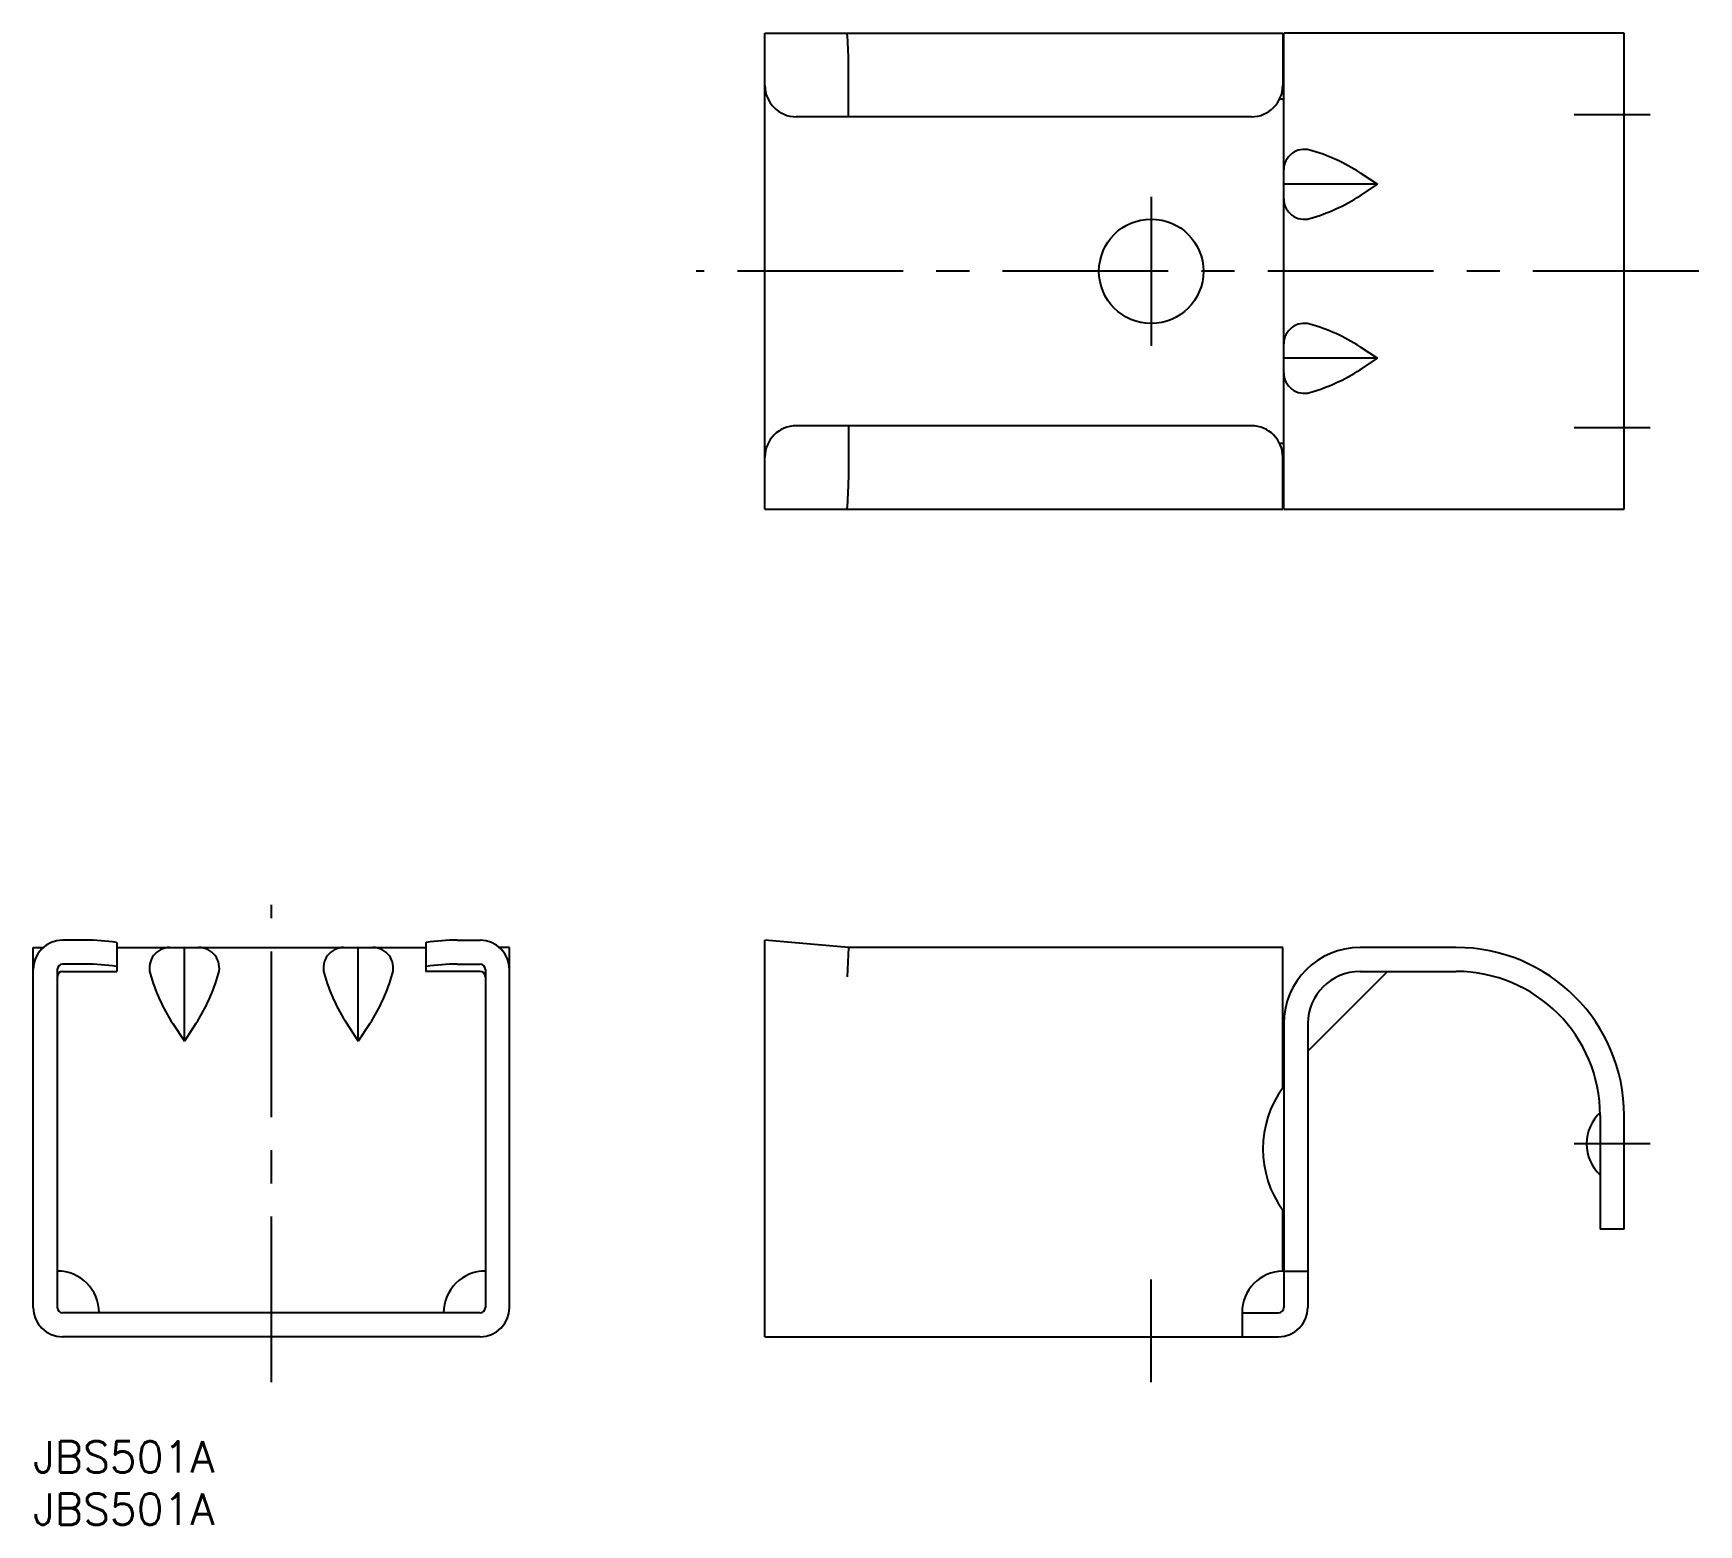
# Model space of a CAD drawing. Extents: x 0 to 160, y -8 to 135.
import ezdxf

# ---------------------------------------------------------------- set-up
doc = ezdxf.new("R2010")
doc.units = 0
doc.header["$LTSCALE"] = 0.5
doc.linetypes.add('CENTER', pattern=[50.8, 31.75, -6.35, 6.35, -6.35])
for name, color, linetype in [('MSM_CENTER', 1, 'CENTER'), ('MSM_CONTINUOUS', 7, 'CONTINUOUS'), ('MSM_PART_NUMBER', 7, 'CONTINUOUS')]:
    doc.layers.add(name, color=color, linetype=linetype)
doc.styles.get("Standard").update_dxf_attribs({"font": 'txt.shx', "height": 3, "bigfont": 'bigfont.shx'})

# ---------------------------------------------------------------- blocks, each defined once
blk = doc.blocks.new('*U16')
at = {"layer": 'MSM_PART_NUMBER'}
blk.add_text('JBS501A', height=3, dxfattribs=at).set_placement((0, -3))
blk = doc.blocks.new('*U17')
at = {"layer": 'MSM_PART_NUMBER'}
blk.add_text('JBS501A', height=3, dxfattribs=at).set_placement((0, -8))

msp = doc.modelspace()

# ---------------------------------------------------------------- linework, layer by layer
at = {"layer": 'MSM_CENTER'}
for p, q in [((154.86, 127.08), (147.57, 127.08)), ((107.07, 119.2), (107.07, 104.95)), ((159.51, 112.08), (63.49, 112.08)), ((154.86, 97.08), (147.57, 97.08)), ((22.8, 5.65), (22.8, 51.37)), ((154.86, 28.5), (147.57, 28.5)), ((107.07, 5.65), (107.07, 15.48))]:
    msp.add_line(p, q, dxfattribs=at)
at = {"layer": 'MSM_CONTINUOUS'}
for p, q in [((70.07, 134.88), (119.67, 134.88)), ((70.07, 89.28), (70.07, 134.88)), ((119.67, 134.88), (119.67, 129.88)), ((152.37, 134.88), (119.77, 134.88)), ((119.77, 89.28), (119.77, 134.88)), ((152.37, 89.28), (152.37, 134.88)), ((78.07, 126.88), (78.07, 132.08)), ((116.67, 126.88), (73.07, 126.88)), ((127.07, 121.51), (128.76, 120.41)), ((128.76, 120.41), (119.77, 120.41)), ((127.07, 119.31), (128.76, 120.41)), ((128.76, 103.74), (119.77, 103.74)), ((127.07, 104.84), (128.76, 103.74)), ((127.07, 102.64), (128.76, 103.74)), ((116.67, 97.28), (73.07, 97.28)), ((78.07, 97.28), (78.07, 92.08)), ((119.67, 89.28), (119.67, 94.28)), ((70.07, 89.28), (119.67, 89.28)), ((119.77, 89.28), (152.37, 89.28)), ((5, 48), (2.8, 48)), ((40.6, 48), (42.8, 48)), ((78.07, 47.3), (70.07, 48)), ((70.07, 10), (70.07, 48)), ((0, 12.8), (0, 47.3)), ((0, 47.3), (0.95, 47.3)), ((8, 47.73), (8, 45)), ((8, 47.3), (37.6, 47.3)), ((14.47, 38.31), (14.47, 47.3)), ((31.13, 38.31), (31.13, 47.3)), ((37.6, 47.73), (37.6, 45)), ((45.6, 47.3), (44.65, 47.3)), ((45.6, 12.8), (45.6, 47.3)), ((78.07, 47.3), (77.95, 44.5)), ((119.67, 47.3), (78.07, 47.3)), ((119.67, 33.86), (119.67, 47.3)), ((136.27, 47.3), (127.07, 47.3)), ((2.3, 45.2), (2.3, 12.8)), ((5, 45.7), (2.8, 45.7)), ((2.8, 45), (8, 45)), ((42.8, 45), (37.6, 45)), ((40.6, 45.7), (42.8, 45.7)), ((43.3, 45.2), (43.3, 12.8)), ((129.71, 45), (122.07, 37.36)), ((127.07, 45), (136.27, 45)), ((13.37, 40), (14.47, 38.31)), ((15.57, 40), (14.47, 38.31)), ((30.03, 40), (31.13, 38.31)), ((32.23, 40), (31.13, 38.31)), ((119.77, 40), (119.77, 12.8)), ((122.07, 40), (122.07, 12.8)), ((150.07, 31.2), (150.07, 20.3)), ((152.37, 20.3), (152.37, 31.2)), ((119.67, 16.3), (119.67, 22.14)), ((152.37, 20.3), (150.07, 20.3)), ((119.77, 16.3), (122.07, 16.3)), ((42.8, 12.3), (2.8, 12.3)), ((115.77, 12.3), (119.27, 12.3)), ((115.77, 12.3), (115.77, 10)), ((42.8, 10), (2.8, 10)), ((70.07, 10), (119.27, 10))]:
    msp.add_line(p, q, dxfattribs=at)
msp.add_circle((107.07, 112.08), 5, dxfattribs=at)
for centre, radius, start, end in [((77.95, 134.87), 0.0103, 4.5956, 90), ((43.24, 132.08), 34.83, 360, 4.5956), ((73.07, 129.88), 3, 180, 270), ((116.67, 129.88), 3, 270, 0), ((119.77, 132.58), 4, 264.4432, 270), ((121.73, 121.79), 1.97, 74.3783, 180), ((117.58, 106.93), 17.4, 56.9472, 74.3783), ((121.73, 119.03), 1.97, 180, 285.6217), ((117.58, 133.9), 17.4, 285.6217, 303.0528), ((121.73, 105.12), 1.97, 74.3783, 180), ((117.58, 90.26), 17.4, 56.9472, 74.3783), ((121.73, 102.36), 1.97, 180, 285.6217), ((117.58, 117.23), 17.4, 285.6217, 303.0528), ((73.07, 94.28), 3, 90, 180), ((116.67, 94.28), 3, 0, 90), ((119.77, 91.58), 4, 90, 95.5568), ((43.24, 92.08), 34.83, 355.4044, 0), ((77.95, 89.29), 0.0103, 270, 355.4044), ((2.8, 45.2), 2.8, 90, 180), ((5, 28.54), 19.46, 81.2341, 90), ((40.6, 28.54), 19.46, 90, 98.7659), ((42.8, 45.2), 2.8, 0, 90), ((7.96, 47.73), 0.04, 0, 81.2341), ((13.09, 45.33), 1.97, 90, 195.6217), ((15.85, 45.33), 1.97, 344.3783, 90), ((29.75, 45.33), 1.97, 90, 195.6217), ((32.51, 45.33), 1.97, 344.3783, 90), ((37.64, 47.73), 0.04, 98.7659, 180), ((127.07, 40), 7.3, 90, 180), ((136.27, 31.2), 16.1, 0, 90), ((2.8, 45.2), 0.5, 90, 180), ((2.8, 44.5), 0.5, 90, 180), ((5, 26.24), 19.46, 81.2341, 90), ((7.96, 45.43), 0.04, 0, 81.2341), ((27.95, 49.49), 17.4, 195.6217, 213.0528), ((0.98, 49.49), 17.4, 326.9472, 344.3783), ((44.62, 49.49), 17.4, 195.6217, 213.0528), ((17.65, 49.49), 17.4, 326.9472, 344.3783), ((37.64, 45.43), 0.04, 98.7659, 180), ((40.6, 26.24), 19.46, 90, 98.7659), ((42.8, 45.2), 0.5, 0, 90), ((42.8, 44.5), 0.5, 0, 90), ((127.07, 40), 5, 90, 180), ((136.27, 31.2), 13.8, 0, 90), ((127.77, 28), 10, 144.0959, 215.9041), ((152.88, 28.5), 4.11, 133.2037, 226.8574), ((2.3, 12.3), 4, 0.0001, 90), ((43.3, 12.3), 4, 90, 179.9999), ((119.77, 12.3), 4, 91.4325, 180), ((2.8, 12.8), 2.8, 180, 270), ((2.8, 12.8), 0.5, 180, 270), ((42.8, 12.8), 0.5, 270, 0), ((42.8, 12.8), 2.8, 270, 0), ((119.27, 12.8), 2.8, 270, 0), ((119.27, 12.8), 0.5, 270, 360)]:
    msp.add_arc(centre, radius, start, end, dxfattribs=at)

# ---------------------------------------------------------------- block references
for name in ['*U16', '*U17']:
    msp.add_blockref(name, (0, 0), dxfattribs=at)

doc.saveas('drawing.dxf')
